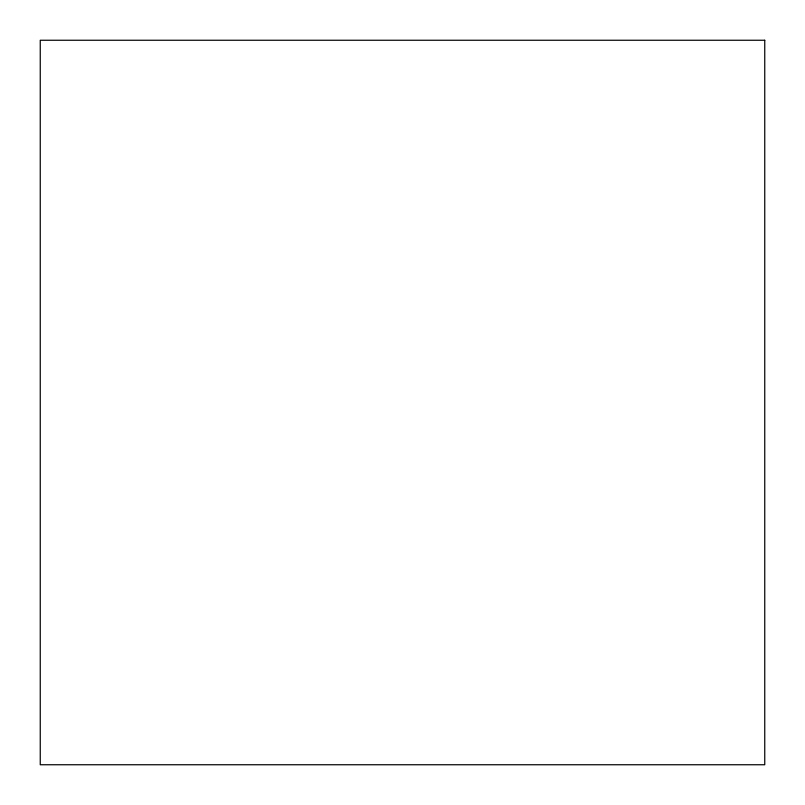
<?xml version="1.0" encoding="UTF-8"?>
<svg xmlns="http://www.w3.org/2000/svg" width="805" height="805" viewBox="0 0 805 805"><rect width="100%" height="100%" fill="white"/><g stroke="black" fill="none" stroke-linecap="round" stroke-linejoin="round"><path stroke-width="1.21" d="M764.75 40.25L40.25 40.25L40.25 764.75L764.75 764.75L764.75 40.25"/></g></svg>
